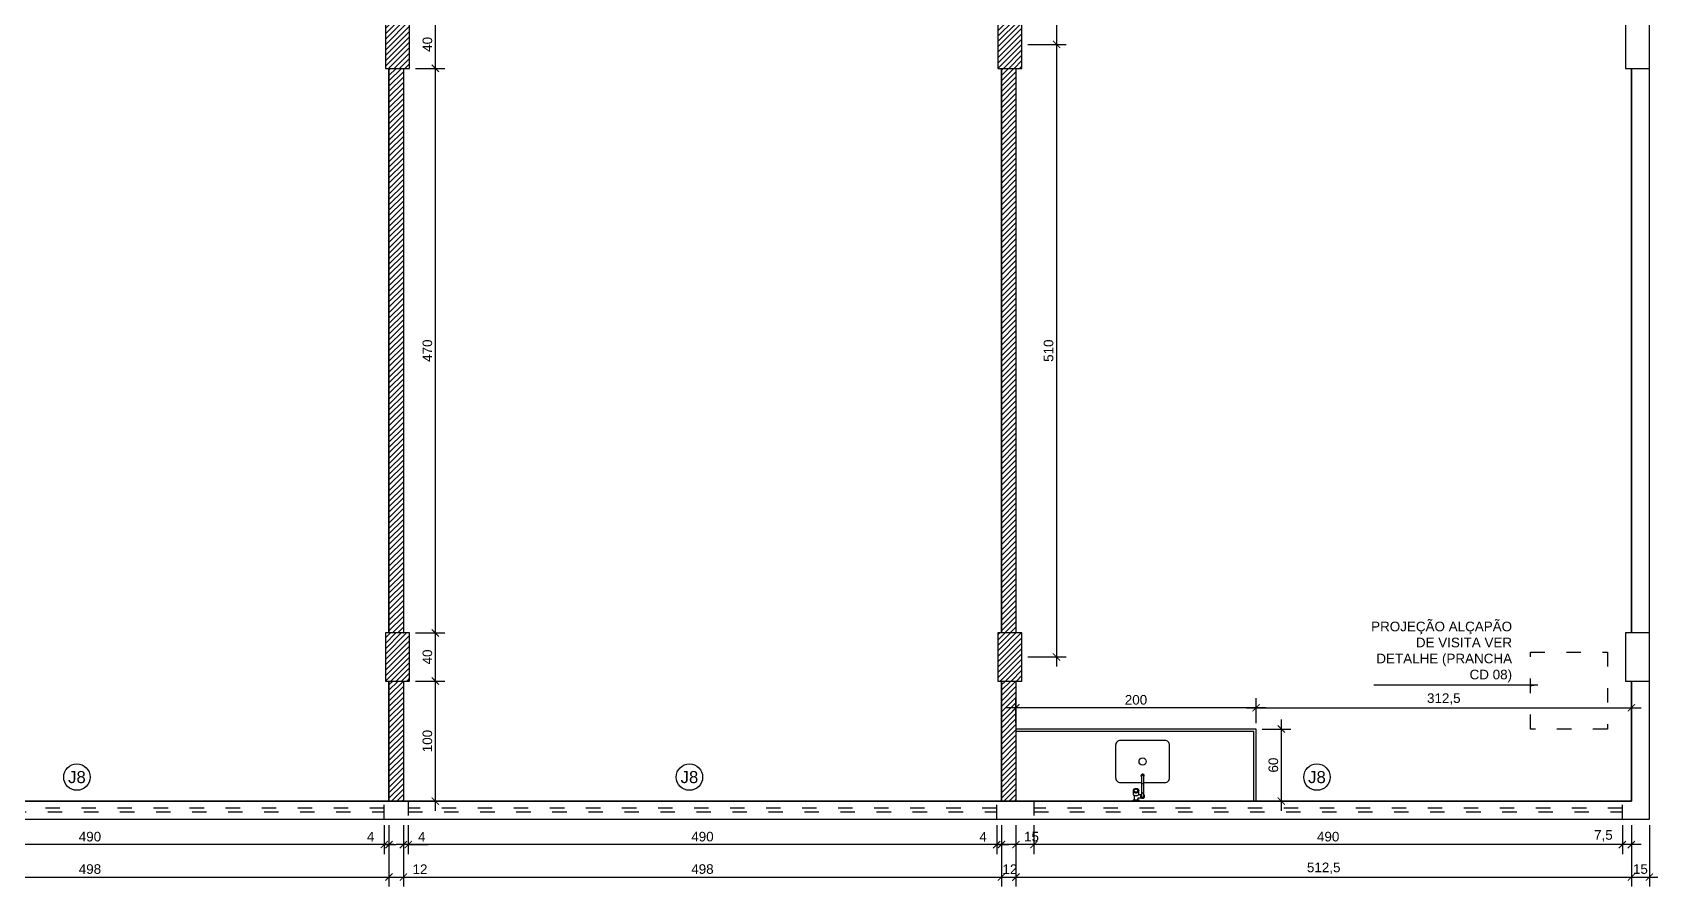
# Model space of a CAD drawing. Header units: millimetres. Extents: x 271 to 8721, y -7686 to -4716.
# Drawn here: x 3897 to 5244, y -6635 to -5924 of the extents above; entities that cross this region are included whole.
import ezdxf
from ezdxf.enums import TextEntityAlignment as Align

# ---------------------------------------------------------------- set-up
doc = ezdxf.new("R2010")
doc.units = ezdxf.units.MM
doc.linetypes.add('ACAD_ISO03W100', pattern=[30, 12, -18])
for name, color, linetype in [('construir', 10, 'Continuous'), ('CONSTRUIR - CARTONADO', 161, 'Continuous'), ('COTA', 8, 'Continuous'), ('Esquadrias', 4, 'Continuous'), ('Estrutura nova', 49, 'Continuous'), ('LAYOUT', 7, 'Continuous'), ('LEGENDA', 7, 'Continuous'), ('PAREDE', 5, 'Continuous'), ('Projeções', 6, 'ACAD_ISO03W100'), ('Texto', 7, 'Continuous')]:
    doc.layers.add(name, color=color, linetype=linetype)
doc.styles.add('ARIAL', font='Arial.ttf')
doc.dimstyles.new('COTA 50', dxfattribs={"dimscale": 0.5, "dimtxt": 16, "dimasz": 12, "dimexe": 16, "dimexo": 10, "dimgap": 5, "dimtad": 1, "dimrnd": 0.5, "dimtxsty": 'ARIAL', "dimblk": 'ARCHTICK', "dimcen": 2.5, "dimdle": 16, "dimclrd": 8, "dimclre": 8, "dimclrt": 7, "dimadec": 0, "dimazin": 0, "dimtfac": 1, "dimtmove": 1, "dimatfit": 3, "dimfxl": 1, "dimarcsym": 0})
pattern_1 = [(45, (-3697.115, -17436.7156), (-2.245064, 2.245064), [])]

# ---------------------------------------------------------------- blocks, each defined once
blk = doc.blocks.new('_ArchTick')
at = {"layer": 'Texto', "color": 0, "const_width": 0.15}
blk.add_lwpolyline([(-0.5, -0.5), (0.5, 0.5)], dxfattribs=at)
blk = doc.blocks.new('*D43')
at = {"layer": 'COTA', "color": 8, "lineweight": -2, "transparency": 16777216}
for p, q in [((3695.7, -6584.1), (3695.7, -6635.3)), ((4193.7, -6584.1), (4193.7, -6635.3)), ((3687.7, -6627.3), (4201.7, -6627.3))]:
    blk.add_line(p, q, dxfattribs=at)
at = {"layer": 'Defpoints', "color": 0, "lineweight": -3, "transparency": 16777216}
for p in [(3695.7, -6579.1), (4193.7, -6579.1), (4193.7, -6627.3)]:
    blk.add_point(p, dxfattribs=at)
at = {"layer": 'COTA', "color": 8, "lineweight": -2, "transparency": 16777216, "xscale": 6, "yscale": 6, "zscale": 6, "rotation": 180}
blk.add_blockref('_ArchTick', (3695.7, -6627.3), dxfattribs=at)
at = {"layer": 'COTA', "color": 8, "lineweight": -2, "transparency": 16777216, "xscale": 6, "yscale": 6, "zscale": 6}
blk.add_blockref('_ArchTick', (4193.7, -6627.3), dxfattribs=at)
at = {"layer": 'COTA', "color": 7, "lineweight": -2, "transparency": 16777216, "insert": (3944.7, -6620.7), "char_height": 8, "attachment_point": 5, "style": 'ARIAL'}
blk.add_mtext('498', dxfattribs=at)
blk = doc.blocks.new('*D44')
at = {"layer": 'COTA', "color": 8, "lineweight": -2, "transparency": 16777216}
for p, q in [((4193.7, -6584.1), (4193.7, -6635.3)), ((4205.7, -6584.1), (4205.7, -6635.3)), ((4185.7, -6627.3), (4213.7, -6627.3)), ((4205.7, -6627.3), (4227.3, -6627.3))]:
    blk.add_line(p, q, dxfattribs=at)
at = {"layer": 'Defpoints', "color": 0, "lineweight": -3, "transparency": 16777216}
for p in [(4193.7, -6579.1), (4205.7, -6579.1), (4205.7, -6627.3)]:
    blk.add_point(p, dxfattribs=at)
at = {"layer": 'COTA', "color": 8, "lineweight": -2, "transparency": 16777216, "xscale": 6, "yscale": 6, "zscale": 6, "rotation": 180}
blk.add_blockref('_ArchTick', (4193.7, -6627.3), dxfattribs=at)
at = {"layer": 'COTA', "color": 8, "lineweight": -2, "transparency": 16777216, "xscale": 6, "yscale": 6, "zscale": 6}
blk.add_blockref('_ArchTick', (4205.7, -6627.3), dxfattribs=at)
at = {"layer": 'COTA', "color": 7, "lineweight": -2, "transparency": 16777216, "insert": (4219.5, -6620.8), "char_height": 8, "attachment_point": 5, "style": 'ARIAL'}
blk.add_mtext('12', dxfattribs=at)
blk = doc.blocks.new('*D45')
at = {"layer": 'COTA', "color": 8, "lineweight": -2, "transparency": 16777216}
for p, q in [((4205.7, -6584.1), (4205.7, -6635.3)), ((4703.7, -6584.1), (4703.7, -6635.3)), ((4197.7, -6627.3), (4711.7, -6627.3))]:
    blk.add_line(p, q, dxfattribs=at)
at = {"layer": 'Defpoints', "color": 0, "lineweight": -3, "transparency": 16777216}
for p in [(4205.7, -6579.1), (4703.7, -6579.1), (4703.7, -6627.3)]:
    blk.add_point(p, dxfattribs=at)
at = {"layer": 'COTA', "color": 8, "lineweight": -2, "transparency": 16777216, "xscale": 6, "yscale": 6, "zscale": 6, "rotation": 180}
blk.add_blockref('_ArchTick', (4205.7, -6627.3), dxfattribs=at)
at = {"layer": 'COTA', "color": 8, "lineweight": -2, "transparency": 16777216, "xscale": 6, "yscale": 6, "zscale": 6}
blk.add_blockref('_ArchTick', (4703.7, -6627.3), dxfattribs=at)
at = {"layer": 'COTA', "color": 7, "lineweight": -2, "transparency": 16777216, "insert": (4454.7, -6620.7), "char_height": 8, "attachment_point": 5, "style": 'ARIAL'}
blk.add_mtext('498', dxfattribs=at)
blk = doc.blocks.new('*D46')
at = {"layer": 'COTA', "color": 8, "lineweight": -2, "transparency": 16777216}
for p, q in [((4703.7, -6584.1), (4703.7, -6635.3)), ((4715.7, -6584.1), (4715.7, -6635.3)), ((4695.7, -6627.3), (4723.7, -6627.3))]:
    blk.add_line(p, q, dxfattribs=at)
at = {"layer": 'Defpoints', "color": 0, "lineweight": -3, "transparency": 16777216}
for p in [(4703.7, -6579.1), (4715.7, -6579.1), (4715.7, -6627.3)]:
    blk.add_point(p, dxfattribs=at)
at = {"layer": 'COTA', "color": 8, "lineweight": -2, "transparency": 16777216, "xscale": 6, "yscale": 6, "zscale": 6, "rotation": 180}
blk.add_blockref('_ArchTick', (4703.7, -6627.3), dxfattribs=at)
at = {"layer": 'COTA', "color": 8, "lineweight": -2, "transparency": 16777216, "xscale": 6, "yscale": 6, "zscale": 6}
blk.add_blockref('_ArchTick', (4715.7, -6627.3), dxfattribs=at)
at = {"layer": 'COTA', "color": 7, "lineweight": -2, "transparency": 16777216, "insert": (4710.7, -6620.8), "char_height": 8, "attachment_point": 5, "style": 'ARIAL'}
blk.add_mtext('12', dxfattribs=at)
blk = doc.blocks.new('*D47')
at = {"layer": 'COTA', "color": 8, "lineweight": -2, "transparency": 16777216}
for p, q in [((4715.7, -6584.1), (4715.7, -6635.3)), ((5228.2, -6584.1), (5228.2, -6635.3)), ((4707.7, -6627.3), (5236.2, -6627.3))]:
    blk.add_line(p, q, dxfattribs=at)
at = {"layer": 'Defpoints', "color": 0, "lineweight": -3, "transparency": 16777216}
for p in [(4715.7, -6579.1), (5228.2, -6579.1), (5228.2, -6627.3)]:
    blk.add_point(p, dxfattribs=at)
at = {"layer": 'COTA', "color": 8, "lineweight": -2, "transparency": 16777216, "xscale": 6, "yscale": 6, "zscale": 6, "rotation": 180}
blk.add_blockref('_ArchTick', (4715.7, -6627.3), dxfattribs=at)
at = {"layer": 'COTA', "color": 8, "lineweight": -2, "transparency": 16777216, "xscale": 6, "yscale": 6, "zscale": 6}
blk.add_blockref('_ArchTick', (5228.2, -6627.3), dxfattribs=at)
at = {"layer": 'COTA', "color": 7, "lineweight": -2, "transparency": 16777216, "insert": (4972, -6620), "char_height": 8, "attachment_point": 5, "style": 'ARIAL'}
blk.add_mtext('512,5', dxfattribs=at)
blk = doc.blocks.new('*D48')
at = {"layer": 'COTA', "color": 8, "lineweight": -2, "transparency": 16777216}
for p, q in [((5228.2, -6584.1), (5228.2, -6635.3)), ((5243.2, -6584.1), (5243.2, -6635.3)), ((5220.2, -6627.3), (5251.2, -6627.3))]:
    blk.add_line(p, q, dxfattribs=at)
at = {"layer": 'Defpoints', "color": 0, "lineweight": -3, "transparency": 16777216}
for p in [(5228.2, -6579.1), (5243.2, -6579.1), (5243.2, -6627.3)]:
    blk.add_point(p, dxfattribs=at)
at = {"layer": 'COTA', "color": 8, "lineweight": -2, "transparency": 16777216, "xscale": 6, "yscale": 6, "zscale": 6, "rotation": 180}
blk.add_blockref('_ArchTick', (5228.2, -6627.3), dxfattribs=at)
at = {"layer": 'COTA', "color": 8, "lineweight": -2, "transparency": 16777216, "xscale": 6, "yscale": 6, "zscale": 6}
blk.add_blockref('_ArchTick', (5243.2, -6627.3), dxfattribs=at)
at = {"layer": 'COTA', "color": 7, "lineweight": -2, "transparency": 16777216, "insert": (5235.7, -6620.7), "char_height": 8, "attachment_point": 5, "style": 'ARIAL'}
blk.add_mtext('15', dxfattribs=at)
blk = doc.blocks.new('PIA COZINHA - PLANTA')
blk.add_lwpolyline([(5.1, -3.4), (5.2, -3.9), (5.1, -3.4), (5.2, -2.3, -0.043066), (5.2, -2.1), (5.3, -2.2), (5.6, -2.4), (6, -2.4), (8.7, -2.4), (8.9, -2.4), (9.2, -2.3), (9.4, -2.2), (9.6, -2.1), (10, -1.7), (10.3, -1.1, -0.066486), (10.1, -0.1, -0.072728), (10.3, 1.1), (10, 1.7), (9.6, 2.1), (9.4, 2.2), (9.2, 2.3), (8.9, 2.4), (8.7, 2.4), (6, 2.4), (5.6, 2.4), (5.3, 2.2), (5.1, 2), (4.8, 1.7), (4.7, 1.6), (4, 1.6), (1.2, 1.6), (0.7, 2.5, 0.267949), (0.1, 2.8), (0, 2.8), (0, -2.8), (0.1, -2.8, 0.267949), (0.7, -2.5), (1.2, -1.6), (1.8, -1.6), (2.1, -1.7), (2.4, -1.9), (2.7, -2.2), (2.8, -2.5), (2.8, -3.4), (2.7, -4.1), (2.6, -4.7, 0.028355), (2.5, -4.8, 0.035151), (2.4, -5.1, 0.071172), (2.3, -5.5, 0.084322), (2.4, -6, 0.107748), (2.8, -6.6, 0.190903), (3.9, -7.1, 0.013013), (4, -7.1, 0.185749), (5.1, -6.7, 0.064487), (5.3, -6.4), (15.5, -6.4), (15.5, -24, 0.414214), (19.5, -28), (46.5, -28, 0.414214), (50.5, -24), (50.5, 13, 0.414214), (46.5, 17), (19.5, 17, 0.414214), (15.5, 13), (15.5, -4.6), (5.4, -4.6), (5.3, -4.3), (5.2, -3.9)], format="xyb", close=True)
for points in [[(0.1, -2.8), (0.1, 2.8)], [(0.7, -2.5), (0.7, 2.5)], [(1.2, 1.6), (1.2, -1.6)], [(5.2, -2.1), (5.1, -2), (4.8, -1.7), (4.6, -1.3), (4.4, -0.9), (4.3, -0.5), (4.3, 0), (4.3, 0.5), (4.4, 0.9), (4.6, 1.3), (4.7, 1.6)], [(8.7, 2.4), (8.3, 2.4), (8, 2.2), (7.7, 2), (7.5, 1.7), (7.3, 1.3), (7.1, 0.9), (7, 0.5), (7, 0), (7, -0.5), (7.1, -0.9), (7.3, -1.3), (7.5, -1.7), (7.7, -2), (8, -2.2), (8.3, -2.4), (8.7, -2.4)], [(10.2, 1.2), (10.2, 1.1), (10, 1.6), (9.6, 2), (9.4, 2.1), (9.2, 2.2), (9, 2.3), (8.8, 2.3)], [(4.5, -4.6), (4.3, -4.6)], [(5.1, -4.6), (4.5, -4.6)], [(5.1, -4.6), (5.4, -4.6)], [(5.3, -6.4), (5.1, -6.4)], [(10.2, -1.2), (10.2, -1.1), (10, -1.6), (9.6, -2), (9.4, -2.1), (9.2, -2.2), (9, -2.3), (8.8, -2.3)], [(21, -4.6), (15.5, -4.6)]]:
    blk.add_lwpolyline(points)
at = {"ltscale": 0.008839}
for points in [[(8.9, 1.7), (8.8, 1.7)], [(8.9, -1.7), (8.8, -1.7)]]:
    blk.add_lwpolyline(points, dxfattribs=at)
for points in [[(2.9, -4.6, 0.161256), (2.5, -5.4)], [(2.5, -5.6, 0.161254), (2.9, -6.4)], [(2.6, -4.7, -0.073207), (2.9, -4.3, -0.097022), (3.4, -4, -0.071885), (3.9, -3.9, -0.24573), (5.3, -4.5)], [(4.5, -4.6, 1.037928), (3.5, -6.4, 0.2753), (4.5, -6.4)], [(5.1, -4.6, 0.431253), (3, -4.4)], [(4, -4.6, 1.000001), (4, -6.4, 0.095248), (4.3, -6.4)], [(3, -6.6, 0.161253), (3.9, -6.9)], [(4.3, -4.6, 0.095245), (4, -4.6)], [(4.1, -6.9, 0.161253), (4.9, -6.6)]]:
    blk.add_lwpolyline(points, format="xyb")
at = {"ltscale": 0.026137}
for points in [[(2.5, -5.6), (2.5, -5.4)], [(4.1, -6.9), (3.9, -6.9)]]:
    blk.add_lwpolyline(points, dxfattribs=at)
at = {"ltscale": 0.02613}
blk.add_lwpolyline([(3, -4.4), (2.9, -4.6)], dxfattribs=at)
at = {"ltscale": 0.026143}
for points in [[(3, -6.6), (2.9, -6.4)], [(5, -6.4), (4.9, -6.6)]]:
    blk.add_lwpolyline(points, dxfattribs=at)
at = {"ltscale": 0.005875}
for points in [[(4, -4.6), (4, -4.6), (4.3, -4.6)], [(4, -6.4), (4, -6.4), (4.5, -6.4)]]:
    blk.add_lwpolyline(points, dxfattribs=at)
at = {"ltscale": 0.011358}
blk.add_lwpolyline([(5, -6.4), (5.1, -6.4), (4.5, -6.4)], dxfattribs=at)
at = {"ltscale": 0.420988}
blk.add_lwpolyline([(15.5, -6.4), (21, -6.4)], dxfattribs=at)
at = {"ltscale": 0.020996}
for points in [[(21, -4.3), (21.4, -4.3)], [(21, -6.7), (21.4, -6.7)]]:
    blk.add_lwpolyline(points, dxfattribs=at)
at = {"color": 0}
blk.add_circle((33, -5.5), 3, dxfattribs=at)
for centre, major_axis, ratio, start_param, end_param in [((8.8, 0), (-0.02, 2.36), 0.711391, 1.117604, 1.55781), ((8.8, 0), (0.02, 2.36), 0.711391, 1.583783, 2.023988), ((8.8, 0), (0.01, 2.33), 0.707109, 0.561353, 1.130206), ((8.8, 0), (0, 1.67), 0.707107, 6.283156, 8.924778), ((8.9, 0), (0, 1.67), 0.707107, 6.283156, 8.924778), ((8.8, 0), (-0.02, 2.37), 0.703277, 6.27776, 6.832248), ((8.9, 0), (0, 1.67), 0.707107, 3.141564, 6.283156), ((12.1, 0), (0.04, 2.98), 0.678756, 1.202074, 1.590409), ((12.1, 0), (-0.04, 2.98), 0.678756, 1.551183, 1.939519), ((4, -5.5), (0, -0.874), 0.99998, 3.141593, 6.283185), ((7.3, -5.5), (0, 0.874), 0.673769, 0, 3.141593), ((8.8, 0), (-0.01, 2.33), 0.707109, 2.011386, 2.58024), ((8.8, 0), (0.02, 2.37), 0.703277, 2.59253, 3.147018), ((8.8, 0), (0, 1.67), 0.707107, 2.641593, 3.141564), ((8.9, 0), (0, 1.67), 0.707107, 2.641593, 3.141564), ((15.2, -5.5), (0, 0.874), 0.673769, 6.283185, 9.424778), ((21, -5.5), (0, -1.16), 0.996283, 3.141564, 3.860408), ((21, -5.5), (0, -1.16), 0.996283, 5.56437, 6.283156), ((21, -5.5), (0, -1.16), 0.996283, 2.641593, 3.141564), ((21, -5.5), (0, -1.16), 0.996283, 6.283156, 8.924778), ((21, -5.5), (-0.562, 0.678), 0.980078, 2.439372, 5.620463), ((21.4, -5.5), (0, -1.16), 0.996283, 2.641593, 3.141564), ((21.4, -5.5), (0, -1.16), 0.996283, 6.283156, 8.924778)]:
    blk.add_ellipse(centre, major_axis=major_axis, ratio=ratio, start_param=start_param, end_param=end_param)
blk = doc.blocks.new('IND.ESQ.')
at = {"layer": 'Texto'}
blk.add_circle((0, 0), 5.5, dxfattribs=at)
at = {"layer": 'Texto', "style": 'ARIAL'}
blk.add_attdef('PP', text='', height=5, dxfattribs=at).set_placement((0, 0), align=Align.MIDDLE_CENTER)
blk = doc.blocks.new('*D199')
at = {"layer": 'COTA', "color": 8, "lineweight": -2, "transparency": 16777216}
for p, q in [((5220.7, -6584.1), (5220.7, -6608.3)), ((5228.2, -6584.1), (5228.2, -6608.3)), ((5220.7, -6600.3), (5195.2, -6600.3)), ((5236.2, -6600.3), (5212.7, -6600.3))]:
    blk.add_line(p, q, dxfattribs=at)
at = {"layer": 'Defpoints', "color": 0, "lineweight": -3, "transparency": 16777216}
for p in [(5220.7, -6579.1), (5228.2, -6579.1), (5220.7, -6600.3)]:
    blk.add_point(p, dxfattribs=at)
at = {"layer": 'COTA', "color": 8, "lineweight": -2, "transparency": 16777216, "xscale": 6, "yscale": 6, "zscale": 6, "rotation": 180}
blk.add_blockref('_ArchTick', (5220.7, -6600.3), dxfattribs=at)
at = {"layer": 'COTA', "color": 8, "lineweight": -2, "transparency": 16777216, "xscale": 6, "yscale": 6, "zscale": 6}
blk.add_blockref('_ArchTick', (5228.2, -6600.3), dxfattribs=at)
at = {"layer": 'COTA', "color": 7, "lineweight": -2, "transparency": 16777216, "insert": (5204.9, -6593), "char_height": 8, "attachment_point": 5, "style": 'ARIAL'}
blk.add_mtext('7,5', dxfattribs=at)
blk = doc.blocks.new('*D200')
at = {"layer": 'COTA', "color": 8, "lineweight": -2, "transparency": 16777216}
for p, q in [((4730.7, -6584.1), (4730.7, -6608.3)), ((5220.7, -6584.1), (5220.7, -6608.3)), ((5228.7, -6600.3), (4722.7, -6600.3))]:
    blk.add_line(p, q, dxfattribs=at)
at = {"layer": 'Defpoints', "color": 0, "lineweight": -3, "transparency": 16777216}
for p in [(4730.7, -6579.1), (5220.7, -6579.1), (4730.7, -6600.3)]:
    blk.add_point(p, dxfattribs=at)
at = {"layer": 'COTA', "color": 8, "lineweight": -2, "transparency": 16777216, "xscale": 6, "yscale": 6, "zscale": 6, "rotation": 180}
blk.add_blockref('_ArchTick', (4730.7, -6600.3), dxfattribs=at)
at = {"layer": 'COTA', "color": 8, "lineweight": -2, "transparency": 16777216, "xscale": 6, "yscale": 6, "zscale": 6}
blk.add_blockref('_ArchTick', (5220.7, -6600.3), dxfattribs=at)
at = {"layer": 'COTA', "color": 7, "lineweight": -2, "transparency": 16777216, "insert": (4975.7, -6593.7), "char_height": 8, "attachment_point": 5, "style": 'ARIAL'}
blk.add_mtext('490', dxfattribs=at)
blk = doc.blocks.new('*D201')
at = {"layer": 'COTA', "color": 8, "lineweight": -2, "transparency": 16777216}
for p, q in [((4715.7, -6584.1), (4715.7, -6608.3)), ((4730.7, -6584.1), (4730.7, -6608.3)), ((4738.7, -6600.3), (4707.7, -6600.3))]:
    blk.add_line(p, q, dxfattribs=at)
at = {"layer": 'Defpoints', "color": 0, "lineweight": -3, "transparency": 16777216}
for p in [(4715.7, -6579.1), (4730.7, -6579.1), (4715.7, -6600.3)]:
    blk.add_point(p, dxfattribs=at)
at = {"layer": 'COTA', "color": 8, "lineweight": -2, "transparency": 16777216, "xscale": 6, "yscale": 6, "zscale": 6, "rotation": 180}
blk.add_blockref('_ArchTick', (4715.7, -6600.3), dxfattribs=at)
at = {"layer": 'COTA', "color": 8, "lineweight": -2, "transparency": 16777216, "xscale": 6, "yscale": 6, "zscale": 6}
blk.add_blockref('_ArchTick', (4730.7, -6600.3), dxfattribs=at)
at = {"layer": 'COTA', "color": 7, "lineweight": -2, "transparency": 16777216, "insert": (4728.7, -6593.7), "char_height": 8, "attachment_point": 5, "style": 'ARIAL'}
blk.add_mtext('15', dxfattribs=at)
blk = doc.blocks.new('*D202')
at = {"layer": 'COTA', "color": 8, "lineweight": -2, "transparency": 16777216}
for p, q in [((4209.7, -6584.1), (4209.7, -6608.3)), ((4699.7, -6584.1), (4699.7, -6608.3)), ((4707.7, -6600.3), (4201.7, -6600.3))]:
    blk.add_line(p, q, dxfattribs=at)
at = {"layer": 'Defpoints', "color": 0, "lineweight": -3, "transparency": 16777216}
for p in [(4209.7, -6579.1), (4699.7, -6579.1), (4209.7, -6600.3)]:
    blk.add_point(p, dxfattribs=at)
at = {"layer": 'COTA', "color": 8, "lineweight": -2, "transparency": 16777216, "xscale": 6, "yscale": 6, "zscale": 6, "rotation": 180}
blk.add_blockref('_ArchTick', (4209.7, -6600.3), dxfattribs=at)
at = {"layer": 'COTA', "color": 8, "lineweight": -2, "transparency": 16777216, "xscale": 6, "yscale": 6, "zscale": 6}
blk.add_blockref('_ArchTick', (4699.7, -6600.3), dxfattribs=at)
at = {"layer": 'COTA', "color": 7, "lineweight": -2, "transparency": 16777216, "insert": (4454.7, -6593.7), "char_height": 8, "attachment_point": 5, "style": 'ARIAL'}
blk.add_mtext('490', dxfattribs=at)
blk = doc.blocks.new('*D203')
at = {"layer": 'COTA', "color": 8, "lineweight": -2, "transparency": 16777216}
for p, q in [((3699.7, -6584.1), (3699.7, -6608.3)), ((4189.7, -6584.1), (4189.7, -6608.3)), ((4197.7, -6600.3), (3691.7, -6600.3))]:
    blk.add_line(p, q, dxfattribs=at)
at = {"layer": 'Defpoints', "color": 0, "lineweight": -3, "transparency": 16777216}
for p in [(3699.7, -6579.1), (4189.7, -6579.1), (3699.7, -6600.3)]:
    blk.add_point(p, dxfattribs=at)
at = {"layer": 'COTA', "color": 8, "lineweight": -2, "transparency": 16777216, "xscale": 6, "yscale": 6, "zscale": 6, "rotation": 180}
blk.add_blockref('_ArchTick', (3699.7, -6600.3), dxfattribs=at)
at = {"layer": 'COTA', "color": 8, "lineweight": -2, "transparency": 16777216, "xscale": 6, "yscale": 6, "zscale": 6}
blk.add_blockref('_ArchTick', (4189.7, -6600.3), dxfattribs=at)
at = {"layer": 'COTA', "color": 7, "lineweight": -2, "transparency": 16777216, "insert": (3944.7, -6593.7), "char_height": 8, "attachment_point": 5, "style": 'ARIAL'}
blk.add_mtext('490', dxfattribs=at)
blk = doc.blocks.new('*D210')
at = {"layer": 'COTA', "color": 8, "lineweight": -2, "transparency": 16777216}
for p, q in [((4715.7, -6499.1), (4715.7, -6478.4)), ((4915.7, -6499.1), (4915.7, -6478.4)), ((4923.7, -6486.4), (4707.7, -6486.4))]:
    blk.add_line(p, q, dxfattribs=at)
at = {"layer": 'Defpoints', "color": 0, "lineweight": -3, "transparency": 16777216}
for p in [(4715.7, -6486.4), (4715.7, -6504.1), (4915.7, -6504.1)]:
    blk.add_point(p, dxfattribs=at)
at = {"layer": 'COTA', "color": 8, "lineweight": -2, "transparency": 16777216, "xscale": 6, "yscale": 6, "zscale": 6, "rotation": 180}
blk.add_blockref('_ArchTick', (4715.7, -6486.4), dxfattribs=at)
at = {"layer": 'COTA', "color": 8, "lineweight": -2, "transparency": 16777216, "xscale": 6, "yscale": 6, "zscale": 6}
blk.add_blockref('_ArchTick', (4915.7, -6486.4), dxfattribs=at)
at = {"layer": 'COTA', "color": 7, "lineweight": -2, "transparency": 16777216, "insert": (4815.7, -6479.8), "char_height": 8, "attachment_point": 5, "style": 'ARIAL'}
blk.add_mtext('200', dxfattribs=at)
blk = doc.blocks.new('*D211')
at = {"layer": 'COTA', "color": 8, "lineweight": -2, "transparency": 16777216}
for p, q in [((4920.7, -6504.1), (4944.7, -6504.1)), ((4936.7, -6496.1), (4936.7, -6572.1)), ((4920.7, -6564.1), (4944.7, -6564.1))]:
    blk.add_line(p, q, dxfattribs=at)
at = {"layer": 'Defpoints', "color": 0, "lineweight": -3, "transparency": 16777216}
for p in [(4915.7, -6504.1), (4915.7, -6564.1), (4936.7, -6564.1)]:
    blk.add_point(p, dxfattribs=at)
at = {"layer": 'COTA', "color": 8, "lineweight": -2, "transparency": 16777216, "xscale": 6, "yscale": 6, "zscale": 6}
for p, rotation in [((4936.7, -6504.1), 90), ((4936.7, -6564.1), 270)]:
    blk.add_blockref('_ArchTick', p, dxfattribs=dict(at, rotation=rotation))
at = {"layer": 'COTA', "color": 7, "lineweight": -2, "transparency": 16777216, "insert": (4930.1, -6534.1), "char_height": 8, "attachment_point": 5, "rotation": 90, "style": 'ARIAL'}
blk.add_mtext('60', dxfattribs=at)
blk = doc.blocks.new('*D247')
at = {"layer": 'COTA', "color": 8, "lineweight": -2, "transparency": 16777216}
for p, q in [((4915.7, -6499.1), (4915.7, -6478.4)), ((5228.2, -6559.1), (5228.2, -6478.4)), ((4907.7, -6486.4), (5236.2, -6486.4))]:
    blk.add_line(p, q, dxfattribs=at)
at = {"layer": 'Defpoints', "color": 0, "lineweight": -3, "transparency": 16777216}
for p in [(5228.2, -6486.4), (4915.7, -6504.1), (5228.2, -6564.1)]:
    blk.add_point(p, dxfattribs=at)
at = {"layer": 'COTA', "color": 8, "lineweight": -2, "transparency": 16777216, "xscale": 6, "yscale": 6, "zscale": 6, "rotation": 180}
blk.add_blockref('_ArchTick', (4915.7, -6486.4), dxfattribs=at)
at = {"layer": 'COTA', "color": 8, "lineweight": -2, "transparency": 16777216, "xscale": 6, "yscale": 6, "zscale": 6}
blk.add_blockref('_ArchTick', (5228.2, -6486.4), dxfattribs=at)
at = {"layer": 'COTA', "color": 7, "lineweight": -2, "transparency": 16777216, "insert": (5072, -6479.1), "char_height": 8, "attachment_point": 5, "style": 'ARIAL'}
blk.add_mtext('312,5', dxfattribs=at)
blk = doc.blocks.new('*D263')
at = {"layer": 'COTA', "color": 8, "lineweight": -2, "transparency": 16777216}
for p, q in [((4189.7, -6584.1), (4189.7, -6608.3)), ((4189.7, -6600.3), (4173.2, -6600.3)), ((4189.7, -6600.3), (4193.7, -6600.3)), ((4193.7, -6589.1), (4193.7, -6608.3)), ((4193.7, -6600.3), (4199.7, -6600.3))]:
    blk.add_line(p, q, dxfattribs=at)
at = {"layer": 'Defpoints', "color": 0, "lineweight": -3, "transparency": 16777216}
for p in [(4189.7, -6579.1), (4193.7, -6584.1), (4193.7, -6600.3)]:
    blk.add_point(p, dxfattribs=at)
at = {"layer": 'COTA', "color": 8, "lineweight": -2, "transparency": 16777216, "xscale": 6, "yscale": 6, "zscale": 6}
blk.add_blockref('_ArchTick', (4189.7, -6600.3), dxfattribs=at)
at = {"layer": 'COTA', "color": 8, "lineweight": -2, "transparency": 16777216, "xscale": 6, "yscale": 6, "zscale": 6, "rotation": 180}
blk.add_blockref('_ArchTick', (4193.7, -6600.3), dxfattribs=at)
at = {"layer": 'COTA', "color": 7, "lineweight": -2, "transparency": 16777216, "insert": (4178.4, -6593.8), "char_height": 8, "attachment_point": 5, "style": 'ARIAL'}
blk.add_mtext('4', dxfattribs=at)
blk = doc.blocks.new('*D264')
at = {"layer": 'COTA', "color": 8, "lineweight": -2, "transparency": 16777216}
for p, q in [((4209.7, -6584.1), (4209.7, -6608.3)), ((4205.7, -6600.3), (4199.7, -6600.3)), ((4205.7, -6589.1), (4205.7, -6608.3)), ((4209.7, -6600.3), (4205.7, -6600.3)), ((4209.7, -6600.3), (4226.2, -6600.3))]:
    blk.add_line(p, q, dxfattribs=at)
at = {"layer": 'Defpoints', "color": 0, "lineweight": -3, "transparency": 16777216}
for p in [(4205.7, -6584.1), (4209.7, -6579.1), (4205.7, -6600.3)]:
    blk.add_point(p, dxfattribs=at)
at = {"layer": 'COTA', "color": 8, "lineweight": -2, "transparency": 16777216, "xscale": 6, "yscale": 6, "zscale": 6}
blk.add_blockref('_ArchTick', (4205.7, -6600.3), dxfattribs=at)
at = {"layer": 'COTA', "color": 8, "lineweight": -2, "transparency": 16777216, "xscale": 6, "yscale": 6, "zscale": 6, "rotation": 180}
blk.add_blockref('_ArchTick', (4209.7, -6600.3), dxfattribs=at)
at = {"layer": 'COTA', "color": 7, "lineweight": -2, "transparency": 16777216, "insert": (4221, -6593.8), "char_height": 8, "attachment_point": 5, "style": 'ARIAL'}
blk.add_mtext('4', dxfattribs=at)
blk = doc.blocks.new('*D265')
at = {"layer": 'COTA', "color": 8, "lineweight": -2, "transparency": 16777216}
for p, q in [((4699.7, -6584.1), (4699.7, -6608.3)), ((4699.7, -6600.3), (4683.2, -6600.3)), ((4699.7, -6600.3), (4703.7, -6600.3)), ((4703.7, -6589.1), (4703.7, -6608.3)), ((4703.7, -6600.3), (4709.7, -6600.3))]:
    blk.add_line(p, q, dxfattribs=at)
at = {"layer": 'Defpoints', "color": 0, "lineweight": -3, "transparency": 16777216}
for p in [(4699.7, -6579.1), (4703.7, -6584.1), (4703.7, -6600.3)]:
    blk.add_point(p, dxfattribs=at)
at = {"layer": 'COTA', "color": 8, "lineweight": -2, "transparency": 16777216, "xscale": 6, "yscale": 6, "zscale": 6}
blk.add_blockref('_ArchTick', (4699.7, -6600.3), dxfattribs=at)
at = {"layer": 'COTA', "color": 8, "lineweight": -2, "transparency": 16777216, "xscale": 6, "yscale": 6, "zscale": 6, "rotation": 180}
blk.add_blockref('_ArchTick', (4703.7, -6600.3), dxfattribs=at)
at = {"layer": 'COTA', "color": 7, "lineweight": -2, "transparency": 16777216, "insert": (4688.4, -6593.8), "char_height": 8, "attachment_point": 5, "style": 'ARIAL'}
blk.add_mtext('4', dxfattribs=at)
blk = doc.blocks.new('*D275')
at = {"layer": 'COTA', "color": 8, "lineweight": -2, "transparency": 16777216}
for p, q in [((4215.7, -6464.1), (4240.3, -6464.1)), ((4232.3, -6572.1), (4232.3, -6456.1)), ((4210.7, -6564.1), (4240.3, -6564.1))]:
    blk.add_line(p, q, dxfattribs=at)
at = {"layer": 'Defpoints', "color": 0, "lineweight": -3, "transparency": 16777216}
for p in [(4210.7, -6464.1), (4232.3, -6464.1), (4205.7, -6564.1)]:
    blk.add_point(p, dxfattribs=at)
at = {"layer": 'COTA', "color": 8, "lineweight": -2, "transparency": 16777216, "xscale": 6, "yscale": 6, "zscale": 6}
for p, rotation in [((4232.3, -6464.1), 90), ((4232.3, -6564.1), 270)]:
    blk.add_blockref('_ArchTick', p, dxfattribs=dict(at, rotation=rotation))
at = {"layer": 'COTA', "color": 7, "lineweight": -2, "transparency": 16777216, "insert": (4225.7, -6514.1), "char_height": 8, "attachment_point": 5, "rotation": 90, "style": 'ARIAL'}
blk.add_mtext('100', dxfattribs=at)
blk = doc.blocks.new('*D276')
at = {"layer": 'COTA', "color": 8, "lineweight": -2, "transparency": 16777216}
for p, q in [((4215.7, -6424.1), (4240.3, -6424.1)), ((4232.3, -6472.1), (4232.3, -6416.1)), ((4215.7, -6464.1), (4240.3, -6464.1))]:
    blk.add_line(p, q, dxfattribs=at)
at = {"layer": 'Defpoints', "color": 0, "lineweight": -3, "transparency": 16777216}
for p in [(4210.7, -6424.1), (4232.3, -6424.1), (4210.7, -6464.1)]:
    blk.add_point(p, dxfattribs=at)
at = {"layer": 'COTA', "color": 8, "lineweight": -2, "transparency": 16777216, "xscale": 6, "yscale": 6, "zscale": 6}
for p, rotation in [((4232.3, -6424.1), 90), ((4232.3, -6464.1), 270)]:
    blk.add_blockref('_ArchTick', p, dxfattribs=dict(at, rotation=rotation))
at = {"layer": 'COTA', "color": 7, "lineweight": -2, "transparency": 16777216, "insert": (4225.7, -6444.1), "char_height": 8, "attachment_point": 5, "rotation": 90, "style": 'ARIAL'}
blk.add_mtext('40', dxfattribs=at)
blk = doc.blocks.new('*D277')
at = {"layer": 'COTA', "color": 8, "lineweight": -2, "transparency": 16777216}
for p, q in [((4215.7, -5954.1), (4240.3, -5954.1)), ((4232.3, -6432.1), (4232.3, -5946.1)), ((4215.7, -6424.1), (4240.3, -6424.1))]:
    blk.add_line(p, q, dxfattribs=at)
at = {"layer": 'Defpoints', "color": 0, "lineweight": -3, "transparency": 16777216}
for p in [(4210.7, -5954.1), (4232.3, -5954.1), (4210.7, -6424.1)]:
    blk.add_point(p, dxfattribs=at)
at = {"layer": 'COTA', "color": 8, "lineweight": -2, "transparency": 16777216, "xscale": 6, "yscale": 6, "zscale": 6}
for p, rotation in [((4232.3, -5954.1), 90), ((4232.3, -6424.1), 270)]:
    blk.add_blockref('_ArchTick', p, dxfattribs=dict(at, rotation=rotation))
at = {"layer": 'COTA', "color": 7, "lineweight": -2, "transparency": 16777216, "insert": (4225.7, -6189.1), "char_height": 8, "attachment_point": 5, "rotation": 90, "style": 'ARIAL'}
blk.add_mtext('470', dxfattribs=at)
blk = doc.blocks.new('*D278')
at = {"layer": 'COTA', "color": 8, "lineweight": -2, "transparency": 16777216}
for p, q in [((4215.7, -5914.1), (4240.3, -5914.1)), ((4232.3, -5962.1), (4232.3, -5906.1)), ((4215.7, -5954.1), (4240.3, -5954.1))]:
    blk.add_line(p, q, dxfattribs=at)
at = {"layer": 'Defpoints', "color": 0, "lineweight": -3, "transparency": 16777216}
for p in [(4210.7, -5914.1), (4232.3, -5914.1), (4210.7, -5954.1)]:
    blk.add_point(p, dxfattribs=at)
at = {"layer": 'COTA', "color": 8, "lineweight": -2, "transparency": 16777216, "xscale": 6, "yscale": 6, "zscale": 6}
for p, rotation in [((4232.3, -5914.1), 90), ((4232.3, -5954.1), 270)]:
    blk.add_blockref('_ArchTick', p, dxfattribs=dict(at, rotation=rotation))
at = {"layer": 'COTA', "color": 7, "lineweight": -2, "transparency": 16777216, "insert": (4225.7, -5934.1), "char_height": 8, "attachment_point": 5, "rotation": 90, "style": 'ARIAL'}
blk.add_mtext('40', dxfattribs=at)
blk = doc.blocks.new('*D282')
at = {"layer": 'COTA', "color": 8, "lineweight": -2, "transparency": 16777216}
for p, q in [((4749.5, -5416.1), (4749.5, -5942.1)), ((4725.7, -5424.1), (4757.5, -5424.1)), ((4725.7, -5934.1), (4757.5, -5934.1))]:
    blk.add_line(p, q, dxfattribs=at)
at = {"layer": 'Defpoints', "color": 0, "lineweight": -3, "transparency": 16777216}
for p in [(4720.7, -5424.1), (4720.7, -5934.1), (4749.5, -5934.1)]:
    blk.add_point(p, dxfattribs=at)
at = {"layer": 'COTA', "color": 8, "lineweight": -2, "transparency": 16777216, "xscale": 6, "yscale": 6, "zscale": 6}
for p, rotation in [((4749.5, -5424.1), 90), ((4749.5, -5934.1), 270)]:
    blk.add_blockref('_ArchTick', p, dxfattribs=dict(at, rotation=rotation))
at = {"layer": 'COTA', "color": 7, "lineweight": -2, "transparency": 16777216, "insert": (4742.9, -5679.1), "char_height": 8, "attachment_point": 5, "rotation": 90, "style": 'ARIAL'}
blk.add_mtext('510', dxfattribs=at)
blk = doc.blocks.new('*D283')
at = {"layer": 'COTA', "color": 8, "lineweight": -2, "transparency": 16777216}
for p, q in [((4749.5, -5926.1), (4749.5, -6452.1)), ((4725.7, -5934.1), (4757.5, -5934.1)), ((4725.7, -6444.1), (4757.5, -6444.1))]:
    blk.add_line(p, q, dxfattribs=at)
at = {"layer": 'Defpoints', "color": 0, "lineweight": -3, "transparency": 16777216}
for p in [(4720.7, -5934.1), (4720.7, -6444.1), (4749.5, -6444.1)]:
    blk.add_point(p, dxfattribs=at)
at = {"layer": 'COTA', "color": 8, "lineweight": -2, "transparency": 16777216, "xscale": 6, "yscale": 6, "zscale": 6}
for p, rotation in [((4749.5, -5934.1), 90), ((4749.5, -6444.1), 270)]:
    blk.add_blockref('_ArchTick', p, dxfattribs=dict(at, rotation=rotation))
at = {"layer": 'COTA', "color": 7, "lineweight": -2, "transparency": 16777216, "insert": (4742.9, -6189.1), "char_height": 8, "attachment_point": 5, "rotation": 90, "style": 'ARIAL'}
blk.add_mtext('510', dxfattribs=at)

msp = doc.modelspace()

# ---------------------------------------------------------------- hatches: boundary and pattern name
at = {"layer": 'construir'}
h = msp.add_hatch(dxfattribs=at)
h.set_pattern_fill('ANSI31', color=256, style=0)
h.set_pattern_definition(pattern_1)
h.paths.add_polyline_path([(4190.713, -5954.093), (4210.713, -5954.093), (4210.713, -5914.093), (4190.713, -5914.093)])
h = msp.add_hatch(dxfattribs=at)
h.set_pattern_fill('ANSI31', color=256, style=0)
h.set_pattern_definition(pattern_1)
h.paths.add_polyline_path([(4700.713, -5954.093), (4720.713, -5954.093), (4720.713, -5914.093), (4700.713, -5914.093)])
h = msp.add_hatch(dxfattribs=at)
h.set_pattern_fill('ANSI31', color=256, style=0)
h.set_pattern_definition(pattern_1)
h.paths.add_polyline_path([(4190.713, -6464.093), (4210.713, -6464.093), (4210.713, -6424.093), (4190.713, -6424.093)])
h = msp.add_hatch(dxfattribs=at)
h.set_pattern_fill('ANSI31', color=256, style=0)
h.set_pattern_definition(pattern_1)
h.paths.add_polyline_path([(4700.713, -6464.093), (4720.713, -6464.093), (4720.713, -6424.093), (4700.713, -6424.093)])
at = {"layer": 'CONSTRUIR - CARTONADO'}
h = msp.add_hatch(dxfattribs=at)
h.set_pattern_fill('ANSI31', color=256, style=0)
h.set_pattern_definition([(45, (4195.7136, -6564.0926), (-2.245064, 2.245064), [])])
h.paths.add_polyline_path([(4205.714, -6424.093), (4193.714, -6424.093), (4193.714, -6464.093), (4205.714, -6464.093)])
h.paths.add_polyline_path([(4205.714, -5954.093), (4193.714, -5954.093), (4193.714, -6564.093), (4205.714, -6564.093)])
h = msp.add_hatch(dxfattribs=at)
h.set_pattern_fill('ANSI31', color=256, style=0)
h.set_pattern_definition([(45, (4705.7136, -6564.0926), (-2.245064, 2.245064), [])])
h.paths.add_polyline_path([(4703.714, -6424.093), (4715.714, -6424.093), (4715.714, -5954.093), (4703.714, -5954.093)])
h.paths.add_polyline_path([(4715.714, -6464.093), (4703.714, -6464.093), (4703.714, -6564.093), (4715.714, -6564.093)])

# ---------------------------------------------------------------- linework, layer by layer
at = {"layer": 'construir'}
for points in [[(5228.214, -6424.093), (5228.214, -5954.093)], [(1145.714, -6564.093), (1655.714, -6564.093), (2165.714, -6564.093), (2671.255, -6564.093), (2671.255, -6564.093), (3177.811, -6564.093), (3695.714, -6564.093), (3695.714, -6564.093), (4205.714, -6564.093), (4715.714, -6564.093), (5228.214, -6564.093), (5228.214, -6464.093)]]:
    msp.add_lwpolyline(points, dxfattribs=at)
at = {"layer": 'CONSTRUIR - CARTONADO'}
for points in [[(4193.714, -6424.093), (4193.714, -5954.093), (4205.714, -5954.093), (4205.714, -6424.093)], [(4703.714, -6424.093), (4703.714, -5954.093), (4715.714, -5954.093), (4715.714, -6424.093)], [(4205.714, -6464.093), (4205.714, -6564.093), (4193.714, -6564.093), (4193.714, -6464.093)], [(4715.714, -6464.093), (4715.714, -6564.093), (4703.714, -6564.093), (4703.714, -6464.093)]]:
    msp.add_lwpolyline(points, dxfattribs=at)
at = {"layer": 'Esquadrias', "linetype": 'ACAD_ISO03W100'}
for points in [[(4189.714, -6564.093), (3699.714, -6564.093), (3699.714, -6579.093), (4189.714, -6579.093)], [(3699.714, -6573.093), (4189.714, -6573.093), (4189.714, -6570.093), (3699.714, -6570.093)], [(4699.714, -6564.093), (4209.714, -6564.093), (4209.714, -6579.093), (4699.714, -6579.093)], [(4209.714, -6573.093), (4699.714, -6573.093), (4699.714, -6570.093), (4209.714, -6570.093)], [(5220.714, -6564.093), (4730.714, -6564.093), (4730.714, -6579.093), (5220.714, -6579.093)], [(4730.714, -6573.093), (5220.714, -6573.093), (5220.714, -6570.093), (4730.714, -6570.093)]]:
    msp.add_lwpolyline(points, close=True, dxfattribs=at)
at = {"layer": 'Estrutura nova', "linetype": 'Continuous'}
for points in [[(4190.713, -5954.093), (4210.713, -5954.093), (4210.713, -5914.093), (4190.713, -5914.093), (4190.713, -5954.093)], [(4700.713, -5954.093), (4720.713, -5954.093), (4720.713, -5914.093), (4700.713, -5914.093), (4700.713, -5954.093)], [(5223.213, -5954.093), (5243.213, -5954.093), (5243.213, -5914.093), (5223.213, -5914.093), (5223.213, -5954.093)], [(4190.713, -6464.093), (4210.713, -6464.093), (4210.713, -6424.093), (4190.713, -6424.093), (4190.713, -6464.093)], [(4700.713, -6464.093), (4720.713, -6464.093), (4720.713, -6424.093), (4700.713, -6424.093), (4700.713, -6464.093)], [(5223.213, -6464.093), (5243.213, -6464.093), (5243.213, -6424.093), (5223.213, -6424.093), (5223.213, -6464.093)]]:
    msp.add_lwpolyline(points, dxfattribs=at)
at = {"layer": 'LAYOUT', "linetype": 'Continuous'}
for points in [[(4915.714, -6564.093), (4915.714, -6504.093), (4715.714, -6504.093), (4715.714, -6564.093)], [(4913.714, -6564.093), (4913.714, -6506.093), (4715.714, -6506.093)]]:
    msp.add_lwpolyline(points, dxfattribs=at)
at = {"layer": 'PAREDE'}
for p, q in [((5228.214, -6464.093), (5228.214, -6564.093)), ((5228.214, -6564.093), (648.214, -6564.093)), ((633.214, -6579.093), (5243.214, -6579.093))]:
    msp.add_line(p, q, dxfattribs=at)
for points in [[(5243.214, -6579.093), (5243.214, -5329.093), (5218.214, -5329.093), (5218.214, -5344.093), (5228.214, -5344.093), (5228.214, -5404.093)], [(4193.714, -5954.093), (4193.714, -6424.093)], [(4205.714, -5954.093), (4205.714, -6424.093)], [(4703.714, -5954.093), (4703.714, -6424.093)], [(4715.714, -5954.093), (4715.714, -6424.093)], [(5228.214, -5954.093), (5228.214, -6424.093)], [(4193.714, -6464.093), (4193.714, -6564.093)], [(4205.714, -6464.093), (4205.714, -6564.093)], [(4703.714, -6464.093), (4703.714, -6564.093)], [(4715.714, -6464.093), (4715.714, -6564.093)]]:
    msp.add_lwpolyline(points, dxfattribs=at)
at = {"layer": 'Projeções'}
msp.add_lwpolyline([(5144.214, -6440.093), (5208.214, -6440.093), (5208.214, -6504.093), (5144.214, -6504.093), (5144.214, -6440.093)], dxfattribs=at)

# ---------------------------------------------------------------- block references
at = {"layer": 'LAYOUT', "linetype": 'Continuous', "rotation": 90}
msp.add_blockref('PIA COZINHA - PLANTA', (4815.714, -6564.093), dxfattribs=at)
at = {"layer": 'LEGENDA', "xscale": 2, "yscale": 2, "zscale": 2}
for p in [(3933.875, -6544.093), (4443.875, -6544.093), (4966.375, -6544.093)]:
    msp.add_blockref('IND.ESQ.', p, dxfattribs=at).add_auto_attribs({'PP': 'J8'})

# ---------------------------------------------------------------- texts
at = {"layer": 'COTA', "color": 7, "insert": (5128.846, -6465.107), "char_height": 8, "width": 122.27816, "attachment_point": 9, "style": 'ARIAL'}
msp.add_mtext('PROJEÇÃO ALÇAPÃO DE VISITA VER DETALHE (PRANCHA CD 08)', dxfattribs=at)

# ---------------------------------------------------------------- dimensions: what is measured, and where the dimension line sits
at = {"layer": 'COTA'}
for base, p1, p2, picture, middle in [((4749.502, -5934.093), (4720.713, -5424.093), (4720.713, -5934.093), '*D282', (4742.918, -5679.093)), ((4232.28, -5914.093), (4210.713, -5954.093), (4210.713, -5914.093), '*D278', (4225.695, -5934.093)), ((4749.502, -6444.093), (4720.713, -5934.093), (4720.713, -6444.093), '*D283', (4742.918, -6189.093)), ((4232.28, -5954.093), (4210.713, -6424.093), (4210.713, -5954.093), '*D277', (4225.695, -6189.093)), ((4232.28, -6424.093), (4210.713, -6464.093), (4210.713, -6424.093), '*D276', (4225.695, -6444.093)), ((4232.28, -6464.093), (4205.714, -6564.093), (4210.713, -6464.093), '*D275', (4225.695, -6514.093)), ((4936.693, -6564.093), (4915.714, -6504.093), (4915.714, -6564.093), '*D211', (4930.108, -6534.093))]:
    dim = msp.add_linear_dim(base=base, p1=p1, p2=p2, angle=90, dimstyle='COTA 50', dxfattribs=at)
    dim.commit()
    dim.dimension.update_dxf_attribs({"geometry": picture, "text_midpoint": middle})
for base, p1, p2, picture, middle in [((4715.714, -6486.361), (4915.714, -6504.093), (4715.714, -6504.093), '*D210', (4815.714, -6479.776)), ((5228.214, -6486.361), (4915.714, -6504.093), (5228.214, -6564.093), '*D247', (5071.964, -6479.053)), ((4193.714, -6627.281), (3695.714, -6579.093), (4193.714, -6579.093), '*D43', (3944.714, -6620.697)), ((3699.714, -6600.305), (4189.714, -6579.093), (3699.714, -6579.093), '*D203', (3944.714, -6593.72)), ((4703.714, -6627.281), (4205.714, -6579.093), (4703.714, -6579.093), '*D45', (4454.714, -6620.697)), ((4209.714, -6600.305), (4699.714, -6579.093), (4209.714, -6579.093), '*D202', (4454.714, -6593.72)), ((5228.214, -6627.281), (4715.714, -6579.093), (5228.214, -6579.093), '*D47', (4971.964, -6619.973)), ((4730.714, -6600.305), (5220.714, -6579.093), (4730.714, -6579.093), '*D200', (4975.714, -6593.72))]:
    dim = msp.add_linear_dim(base=base, p1=p1, p2=p2, dimstyle='COTA 50', dxfattribs=at)
    dim.commit()
    dim.dimension.update_dxf_attribs({"geometry": picture, "text_midpoint": middle})
for base, p1, p2, picture, middle in [((4193.714, -6600.305), (4189.714, -6579.093), (4193.714, -6584.093), '*D263', (4178.447, -6600.305)), ((4205.714, -6627.281), (4193.714, -6579.093), (4205.714, -6579.093), '*D44', (4219.526, -6627.281)), ((4205.714, -6600.305), (4209.714, -6579.093), (4205.714, -6584.093), '*D264', (4220.98, -6600.305)), ((4703.714, -6600.305), (4699.714, -6579.093), (4703.714, -6584.093), '*D265', (4688.447, -6600.305)), ((4715.714, -6627.281), (4703.714, -6579.093), (4715.714, -6579.093), '*D46', (4710.714, -6627.281)), ((4715.714, -6600.305), (4730.714, -6579.093), (4715.714, -6579.093), '*D201', (4728.714, -6600.305)), ((5220.714, -6600.305), (5228.214, -6579.093), (5220.714, -6579.093), '*D199', (5204.934, -6600.305)), ((5243.214, -6627.281), (5228.214, -6579.093), (5243.214, -6579.093), '*D48', (5235.714, -6627.281))]:
    dim = msp.add_linear_dim(base=base, p1=p1, p2=p2, dimstyle='COTA 50', dxfattribs=at)
    dim.commit()
    dim.dimension.update_dxf_attribs({"geometry": picture, "text_midpoint": middle, "dimtype": 160})

# ---------------------------------------------------------------- leaders
at = {"layer": 'COTA', "annotation_type": 0, "has_hookline": 1, "hookline_direction": 1, "text_width": 115.034}
msp.add_leader([(5150.329, -6467.607), (5131.346, -6467.607)], dimstyle='COTA 50', override={"dimgap": 5, "dimtad": 1}, dxfattribs=at)

doc.saveas('drawing.dxf')
